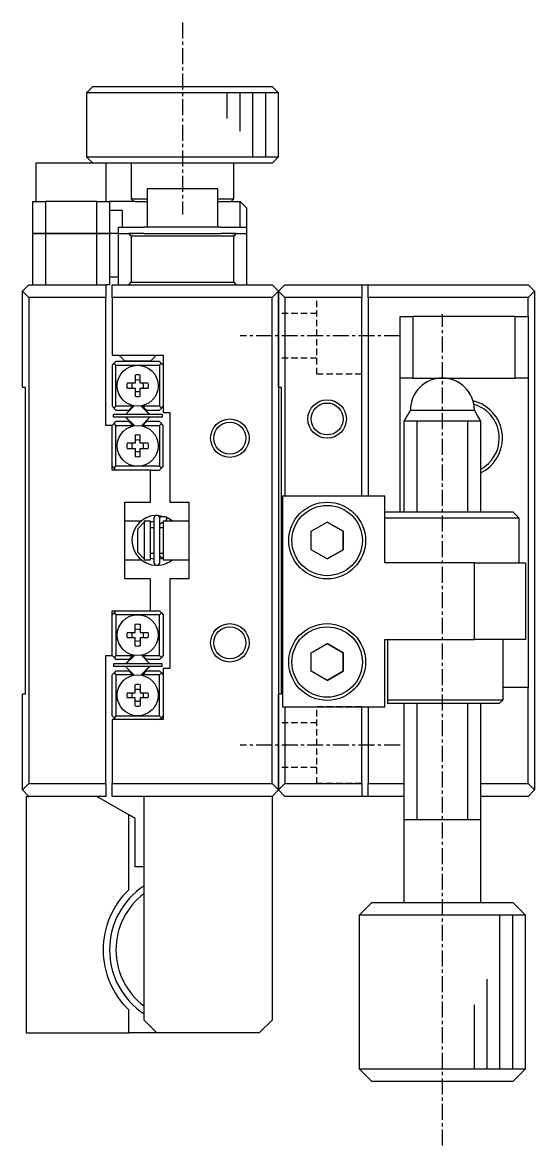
# Model space of a CAD drawing. Extents: x 10 to 352, y 10 to 221.
# Drawn here: x 24.1 to 64.1, y 81 to 168.8 of the extents above; entities that cross this region are included whole.
import ezdxf

# ---------------------------------------------------------------- set-up
doc = ezdxf.new("R2010")
doc.units = 0
doc.linetypes.add('CENTER', pattern=[2, 1.25, -0.25, 0.25, -0.25])
doc.linetypes.add('DASHED', pattern=[0.75, 0.5, -0.25])
doc.layers.get('0').update_dxf_attribs({"linetype": 'CONTINUOUS'})
doc.layers.add('CENTER', color=1, linetype='CENTER')

msp = doc.modelspace()

# ---------------------------------------------------------------- linework, layer by layer
at = {"color": 7, "linetype": 'CONTINUOUS'}
for p, q in [((29.634, 163.82), (29.134, 163.32)), ((44.134, 163.32), (29.134, 163.32)), ((29.134, 163.32), (29.134, 158.32)), ((29.634, 163.82), (43.634, 163.82)), ((43.634, 163.82), (43.634, 163.82)), ((44.134, 163.32), (43.634, 163.82)), ((44.134, 163.32), (44.134, 163.32)), ((44.134, 158.32), (44.134, 163.32)), ((29.134, 158.32), (44.134, 158.32)), ((29.134, 158.32), (29.634, 157.82)), ((43.634, 157.82), (44.134, 158.32)), ((30.684, 157.82), (25.184, 157.82)), ((25.184, 157.82), (25.184, 154.82)), ((43.634, 157.82), (30.684, 157.82)), ((32.634, 157.82), (30.684, 157.82)), ((30.684, 154.82), (30.684, 157.82)), ((40.634, 157.82), (32.634, 157.82)), ((40.634, 157.82), (32.634, 157.82)), ((32.634, 157.82), (32.634, 155.02)), ((43.634, 157.82), (40.634, 157.82)), ((40.634, 155.02), (40.634, 157.82)), ((39.384, 155.82), (33.884, 155.82)), ((33.884, 155.82), (33.884, 152.82)), ((39.384, 152.82), (39.384, 155.82)), ((24.934, 152.32), (24.934, 154.82)), ((24.934, 154.82), (25.934, 154.82)), ((25.934, 154.82), (25.934, 152.32)), ((29.934, 154.82), (25.934, 154.82)), ((29.934, 152.32), (29.934, 154.82)), ((29.934, 154.82), (30.934, 154.82)), ((30.934, 154.82), (30.934, 152.32)), ((32.934, 154.82), (30.934, 154.82)), ((32.634, 155.02), (33.884, 155.02)), ((32.634, 155.02), (32.834, 154.82)), ((32.934, 154.82), (33.884, 154.82)), ((39.384, 155.02), (40.634, 155.02)), ((39.384, 154.82), (41.134, 154.82)), ((40.434, 154.82), (40.634, 155.02)), ((41.134, 152.82), (41.134, 154.82)), ((41.134, 154.82), (41.634, 154.32)), ((31.934, 154.12), (30.934, 154.12)), ((31.934, 154.12), (31.934, 152.82)), ((41.634, 154.32), (41.634, 152.82)), ((31.634, 152.32), (31.634, 152.82)), ((31.634, 152.82), (33.634, 152.82)), ((39.634, 152.82), (33.634, 152.82)), ((39.634, 152.82), (41.634, 152.82)), ((41.634, 152.82), (41.634, 152.32)), ((25.934, 152.32), (24.934, 152.32)), ((24.934, 148.32), (24.934, 152.32)), ((24.934, 152.32), (25.934, 152.32)), ((25.934, 152.32), (29.934, 152.32)), ((25.934, 152.32), (25.934, 148.32)), ((29.934, 152.32), (25.934, 152.32)), ((30.934, 152.32), (29.934, 152.32)), ((29.934, 148.32), (29.934, 152.32)), ((29.934, 152.32), (30.934, 152.32)), ((30.934, 152.32), (30.934, 148.32)), ((31.634, 152.32), (30.934, 152.32)), ((31.634, 148.32), (31.634, 152.32)), ((31.634, 152.32), (32.434, 152.32)), ((32.634, 152.12), (32.434, 152.32)), ((32.434, 152.32), (32.762, 152.32)), ((32.762, 152.32), (32.434, 152.32)), ((40.634, 152.12), (32.634, 152.12)), ((32.634, 152.12), (32.634, 148.52)), ((33.634, 152.32), (32.762, 152.32)), ((33.634, 152.32), (39.634, 152.32)), ((40.506, 152.32), (39.634, 152.32)), ((40.506, 152.32), (40.834, 152.32)), ((40.834, 152.32), (40.506, 152.32)), ((40.834, 152.32), (40.634, 152.12)), ((40.634, 148.52), (40.634, 152.12)), ((40.834, 152.32), (41.634, 152.32)), ((41.634, 152.32), (41.634, 148.32)), ((31.634, 148.92), (30.934, 148.92)), ((32.434, 148.32), (32.634, 148.52)), ((32.634, 148.52), (40.634, 148.52)), ((40.634, 148.52), (40.834, 148.32)), ((24.134, 147.82), (24.634, 148.32)), ((24.134, 140.32), (24.134, 147.82)), ((24.634, 147.32), (24.134, 147.82)), ((24.634, 148.32), (30.634, 148.32)), ((30.934, 148.32), (30.634, 148.32)), ((30.634, 148.32), (30.634, 147.32)), ((31.134, 148.32), (43.634, 148.32)), ((31.134, 147.32), (31.134, 148.32)), ((44.134, 147.82), (43.634, 148.32)), ((43.634, 147.32), (44.134, 147.82)), ((44.134, 147.82), (44.634, 148.32)), ((44.134, 147.82), (44.134, 108.82)), ((44.134, 140.32), (44.134, 147.82)), ((44.634, 147.32), (44.134, 147.82)), ((44.634, 148.32), (50.634, 148.32)), ((50.634, 148.32), (50.634, 147.32)), ((50.634, 148.32), (51.134, 148.32)), ((51.134, 148.32), (63.634, 148.32)), ((51.134, 147.32), (51.134, 148.32)), ((64.134, 147.82), (63.634, 148.32)), ((63.634, 147.32), (64.134, 147.82)), ((64.134, 147.82), (64.134, 108.82)), ((24.634, 147.32), (24.634, 109.32)), ((30.634, 147.32), (24.634, 147.32)), ((30.634, 137.32), (30.634, 147.32)), ((31.134, 147.32), (31.134, 142.82)), ((43.634, 147.32), (31.134, 147.32)), ((43.634, 109.32), (43.634, 147.32)), ((44.634, 147.32), (44.634, 131.82)), ((50.634, 147.32), (44.634, 147.32)), ((50.634, 131.82), (50.634, 147.32)), ((63.634, 147.32), (51.134, 147.32)), ((51.134, 147.32), (51.134, 131.82)), ((63.634, 145.82), (63.634, 147.32)), ((53.634, 141.02), (53.634, 145.82)), ((53.634, 145.82), (54.634, 145.82)), ((54.634, 145.82), (54.634, 141.02)), ((62.634, 145.82), (54.634, 145.82)), ((62.634, 141.02), (62.634, 145.82)), ((62.634, 145.82), (63.634, 145.82)), ((63.634, 145.82), (63.634, 141.02)), ((31.134, 142.82), (35.134, 142.82)), ((31.284, 142.17), (31.434, 142.32)), ((34.834, 142.32), (31.434, 142.32)), ((31.653, 142.82), (31.884, 142.59)), ((31.884, 142.59), (32.134, 142.34)), ((34.134, 142.34), (32.134, 142.34)), ((34.134, 142.34), (34.384, 142.59)), ((34.384, 142.59), (34.615, 142.82)), ((34.834, 142.32), (34.984, 142.17)), ((35.134, 142.82), (35.134, 138.32)), ((31.284, 142.17), (31.134, 142.02)), ((31.134, 142.02), (31.134, 138.82)), ((31.434, 142.02), (31.284, 142.17)), ((31.434, 138.82), (31.434, 142.02)), ((31.434, 142.02), (33.134, 142.02)), ((33.134, 142.02), (34.834, 142.02)), ((34.984, 142.17), (34.834, 142.02)), ((34.834, 142.02), (34.834, 138.82)), ((35.134, 142.02), (34.984, 142.17)), ((32.934, 140.62), (32.308, 140.62)), ((32.934, 141.246), (32.934, 140.62)), ((33.334, 140.62), (33.334, 141.246)), ((33.96, 140.62), (33.334, 140.62)), ((54.634, 141.02), (53.634, 141.02)), ((53.634, 130.57), (53.634, 141.02)), ((54.634, 141.02), (62.634, 141.02)), ((63.634, 141.02), (62.634, 141.02)), ((63.634, 141.02), (63.634, 116.82)), ((24.134, 140.32), (24.334, 140.32)), ((24.334, 140.32), (24.334, 116.32)), ((32.308, 140.22), (32.934, 140.22)), ((32.934, 140.22), (32.934, 139.594)), ((33.334, 139.594), (33.334, 140.22)), ((33.334, 140.22), (33.96, 140.22)), ((44.134, 140.32), (44.334, 140.32)), ((44.334, 140.32), (44.334, 116.32)), ((31.134, 138.82), (31.284, 138.67)), ((31.284, 138.67), (31.434, 138.82)), ((32.735, 138.82), (31.434, 138.82)), ((32.849, 138.846), (32.232, 138.229)), ((32.735, 138.82), (32.435, 138.52)), ((32.776, 138.861), (32.735, 138.82)), ((33.647, 138.583), (33.389, 138.841)), ((34.036, 138.229), (33.419, 138.846)), ((33.533, 138.82), (33.492, 138.861)), ((34.834, 138.82), (33.533, 138.82)), ((33.833, 138.52), (33.533, 138.82)), ((34.834, 138.82), (34.984, 138.67)), ((34.984, 138.67), (35.134, 138.82)), ((31.234, 137.97), (31.234, 138.17)), ((35.034, 138.17), (31.234, 138.17)), ((35.034, 137.97), (31.234, 137.97)), ((31.434, 138.52), (31.284, 138.67)), ((31.434, 138.52), (32.435, 138.52)), ((32.232, 137.947), (32.879, 137.3)), ((32.232, 137.911), (32.849, 137.295)), ((33.419, 137.295), (34.036, 137.911)), ((34.036, 138.194), (33.647, 138.583)), ((33.833, 138.52), (34.834, 138.52)), ((34.984, 138.67), (34.834, 138.52)), ((35.034, 138.17), (35.034, 137.97)), ((35.134, 138.32), (35.634, 138.32)), ((35.634, 138.32), (35.634, 131.32)), ((54.184, 138.087), (53.934, 137.654)), ((54.434, 138.52), (54.184, 138.087)), ((54.434, 138.52), (56.911, 138.52)), ((56.911, 138.52), (59.434, 138.52)), ((59.684, 138.087), (59.434, 138.52)), ((59.934, 137.654), (59.684, 138.087)), ((31.134, 137.32), (30.634, 137.32)), ((31.284, 137.47), (31.134, 137.32)), ((31.134, 133.82), (31.134, 137.32)), ((31.284, 137.47), (31.434, 137.62)), ((31.434, 137.32), (31.284, 137.47)), ((32.435, 137.62), (31.434, 137.62)), ((31.434, 134.12), (31.434, 137.32)), ((31.434, 137.32), (32.735, 137.32)), ((32.435, 137.62), (32.735, 137.32)), ((32.735, 137.32), (32.776, 137.28)), ((33.492, 137.28), (33.533, 137.32)), ((33.533, 137.32), (33.833, 137.62)), ((33.533, 137.32), (34.834, 137.32)), ((34.834, 137.62), (33.833, 137.62)), ((34.834, 137.62), (34.984, 137.47)), ((34.984, 137.47), (34.834, 137.32)), ((34.834, 137.32), (34.834, 134.12)), ((35.134, 137.32), (34.984, 137.47)), ((35.134, 134.12), (35.134, 137.32)), ((56.907, 137.654), (53.934, 137.654)), ((53.934, 137.654), (53.934, 130.57)), ((59.934, 137.654), (56.907, 137.654)), ((59.934, 130.57), (59.934, 137.654)), ((32.934, 136.546), (32.934, 135.92)), ((33.334, 135.92), (33.334, 136.546)), ((32.934, 135.92), (32.308, 135.92)), ((32.308, 135.52), (32.934, 135.52)), ((32.934, 135.52), (32.934, 134.894)), ((33.96, 135.92), (33.334, 135.92)), ((33.334, 134.894), (33.334, 135.52)), ((33.334, 135.52), (33.96, 135.52)), ((31.134, 134.12), (31.284, 133.97)), ((34.134, 133.82), (31.134, 133.82)), ((31.284, 133.97), (31.434, 134.12)), ((31.434, 133.82), (31.284, 133.97)), ((33.134, 134.12), (31.434, 134.12)), ((34.834, 134.12), (33.134, 134.12)), ((34.134, 133.82), (34.834, 133.82)), ((34.134, 131.32), (34.134, 133.82)), ((34.834, 134.12), (34.984, 133.97)), ((34.984, 133.97), (34.834, 133.82)), ((34.984, 133.97), (35.134, 134.12)), ((44.434, 131.82), (44.434, 115.32)), ((44.434, 131.82), (52.434, 131.82)), ((52.434, 126.57), (52.434, 131.82)), ((32.134, 131.32), (34.134, 131.32)), ((32.134, 129.395), (32.134, 131.32)), ((35.634, 131.32), (37.134, 131.32)), ((37.134, 131.32), (37.134, 125.32)), ((34.405, 130.061), (34.405, 126.611)), ((35.419, 130.118), (34.66, 130.284)), ((34.856, 130.13), (34.845, 130.126)), ((34.855, 126.611), (34.855, 130.061)), ((34.89, 130.143), (34.856, 130.13)), ((34.924, 130.154), (34.89, 130.143)), ((34.958, 130.163), (34.924, 130.154)), ((34.993, 130.17), (34.958, 130.163)), ((35.028, 130.176), (34.993, 130.17)), ((35.064, 130.18), (35.028, 130.176)), ((35.1, 130.182), (35.064, 130.18)), ((35.135, 130.183), (35.1, 130.182)), ((35.171, 130.181), (35.135, 130.183)), ((35.206, 130.178), (35.171, 130.181)), ((35.242, 130.173), (35.206, 130.178)), ((35.277, 130.166), (35.242, 130.173)), ((35.312, 130.158), (35.277, 130.166)), ((35.346, 130.148), (35.312, 130.158)), ((35.419, 130.118), (35.32, 129.82)), ((35.38, 130.136), (35.346, 130.148)), ((35.371, 129.957), (35.364, 129.94)), ((35.378, 129.975), (35.371, 129.957)), ((35.384, 129.991), (35.378, 129.975)), ((35.411, 130.123), (35.38, 130.136)), ((35.39, 130.007), (35.384, 129.991)), ((35.395, 130.023), (35.39, 130.007)), ((35.4, 130.038), (35.395, 130.023)), ((35.404, 130.052), (35.4, 130.038)), ((35.408, 130.064), (35.404, 130.052)), ((35.41, 130.076), (35.408, 130.064)), ((35.409, 130.123), (35.412, 130.122)), ((35.892, 129.821), (35.41, 130.122)), ((35.413, 130.087), (35.41, 130.076)), ((35.412, 130.122), (35.414, 130.12)), ((35.414, 130.096), (35.413, 130.087)), ((35.414, 130.12), (35.415, 130.116)), ((35.415, 130.104), (35.414, 130.096)), ((35.415, 130.116), (35.415, 130.111)), ((35.415, 130.111), (35.415, 130.104)), ((35.443, 130.107), (35.419, 130.118)), ((52.434, 130.57), (62.434, 130.57)), ((62.934, 130.07), (52.434, 130.07)), ((62.934, 130.07), (62.434, 130.57)), ((62.934, 126.57), (62.934, 130.07)), ((33.368, 129.82), (32.134, 129.82)), ((32.134, 127.245), (32.134, 129.395)), ((33.134, 129.237), (33.634, 129.766)), ((33.134, 127.404), (33.134, 129.237)), ((33.634, 129.82), (33.634, 129.766)), ((34.134, 129.82), (33.634, 129.82)), ((33.634, 129.766), (33.634, 126.875)), ((34.134, 126.82), (34.134, 129.82)), ((34.134, 129.753), (34.405, 129.82)), ((34.405, 129.32), (34.134, 129.32)), ((34.855, 129.47), (34.856, 129.484)), ((34.855, 129.458), (34.855, 129.47)), ((35.134, 129.32), (34.855, 129.32)), ((34.856, 129.484), (34.858, 129.497)), ((34.858, 129.497), (34.86, 129.51)), ((34.86, 129.51), (34.863, 129.524)), ((34.863, 129.524), (34.867, 129.537)), ((34.867, 129.537), (34.871, 129.549)), ((34.871, 129.549), (34.875, 129.562)), ((34.875, 129.562), (34.881, 129.574)), ((34.881, 129.574), (34.887, 129.586)), ((34.887, 129.586), (34.893, 129.598)), ((34.893, 129.598), (34.9, 129.61)), ((34.9, 129.61), (34.908, 129.621)), ((34.908, 129.621), (34.916, 129.632)), ((34.916, 129.632), (34.925, 129.642)), ((34.925, 129.642), (34.934, 129.652)), ((34.934, 129.652), (34.944, 129.661)), ((34.944, 129.661), (34.954, 129.67)), ((34.954, 129.67), (34.964, 129.678)), ((34.964, 129.678), (34.975, 129.686)), ((34.975, 129.686), (34.987, 129.694)), ((34.987, 129.694), (34.998, 129.7)), ((34.998, 129.7), (35.01, 129.707)), ((35.01, 129.707), (35.023, 129.712)), ((35.023, 129.712), (35.035, 129.717)), ((35.035, 129.717), (35.048, 129.721)), ((35.048, 129.721), (35.061, 129.725)), ((35.061, 129.725), (35.075, 129.728)), ((35.075, 129.728), (35.088, 129.73)), ((35.088, 129.73), (35.102, 129.732)), ((35.102, 129.732), (35.115, 129.732)), ((35.115, 129.732), (35.129, 129.733)), ((35.129, 129.733), (35.134, 129.732)), ((35.134, 129.82), (35.134, 126.82)), ((37.134, 129.82), (35.134, 129.82)), ((35.318, 129.836), (35.31, 129.82)), ((35.326, 129.853), (35.318, 129.836)), ((35.334, 129.87), (35.326, 129.853)), ((35.342, 129.887), (35.334, 129.87)), ((35.349, 129.905), (35.342, 129.887)), ((35.357, 129.922), (35.349, 129.905)), ((35.364, 129.94), (35.357, 129.922)), ((46.684, 129.042), (47.934, 129.764)), ((47.934, 129.764), (49.184, 129.042)), ((49.184, 129.042), (47.934, 129.764)), ((46.684, 127.599), (46.684, 129.042)), ((49.184, 129.042), (49.184, 127.599)), ((49.184, 127.599), (49.184, 129.042)), ((33.634, 126.875), (33.134, 127.404)), ((34.134, 127.32), (34.405, 127.32)), ((34.855, 127.32), (35.134, 127.32)), ((47.934, 126.877), (46.684, 127.599)), ((49.184, 127.599), (47.934, 126.877)), ((47.934, 126.877), (49.184, 127.599)), ((32.134, 125.32), (32.134, 127.245)), ((32.134, 126.82), (33.405, 126.82)), ((33.406, 126.82), (33.406, 126.82)), ((33.406, 126.82), (33.406, 126.82)), ((33.634, 126.875), (33.634, 126.82)), ((33.634, 126.82), (34.134, 126.82)), ((34.405, 126.852), (34.134, 126.919)), ((34.855, 127.207), (34.855, 127.215)), ((34.856, 127.194), (34.855, 127.207)), ((35.134, 126.922), (34.855, 126.852)), ((34.857, 127.18), (34.856, 127.194)), ((34.859, 127.167), (34.857, 127.18)), ((34.862, 127.154), (34.859, 127.167)), ((34.865, 127.141), (34.862, 127.154)), ((34.869, 127.128), (34.865, 127.141)), ((34.873, 127.115), (34.869, 127.128)), ((34.878, 127.103), (34.873, 127.115)), ((34.884, 127.09), (34.878, 127.103)), ((34.891, 127.078), (34.884, 127.09)), ((34.897, 127.067), (34.891, 127.078)), ((34.905, 127.055), (34.897, 127.067)), ((34.913, 127.045), (34.905, 127.055)), ((34.921, 127.034), (34.913, 127.045)), ((34.93, 127.024), (34.921, 127.034)), ((34.94, 127.014), (34.93, 127.024)), ((34.95, 127.005), (34.94, 127.014)), ((34.96, 126.996), (34.95, 127.005)), ((34.971, 126.988), (34.96, 126.996)), ((34.983, 126.981), (34.971, 126.988)), ((34.994, 126.974), (34.983, 126.981)), ((35.006, 126.967), (34.994, 126.974)), ((35.019, 126.962), (35.006, 126.967)), ((35.031, 126.957), (35.019, 126.962)), ((35.044, 126.952), (35.031, 126.957)), ((35.057, 126.948), (35.044, 126.952)), ((35.07, 126.945), (35.057, 126.948)), ((35.084, 126.943), (35.07, 126.945)), ((35.097, 126.941), (35.084, 126.943)), ((35.111, 126.94), (35.097, 126.941)), ((35.125, 126.939), (35.111, 126.94)), ((35.134, 126.94), (35.125, 126.939)), ((35.134, 126.82), (37.134, 126.82)), ((35.348, 126.525), (35.35, 126.526)), ((35.35, 126.526), (35.351, 126.526)), ((35.351, 126.526), (35.354, 126.527)), ((35.354, 126.527), (35.359, 126.529)), ((35.359, 126.529), (35.362, 126.53)), ((35.362, 126.53), (35.365, 126.531)), ((35.365, 126.531), (35.411, 126.549)), ((35.406, 126.549), (35.409, 126.549)), ((35.409, 126.549), (35.409, 126.55)), ((35.411, 126.549), (35.409, 126.549)), ((35.411, 126.55), (35.432, 126.56)), ((35.412, 126.55), (35.411, 126.549)), ((59.434, 126.57), (52.434, 126.57)), ((59.434, 120.57), (59.434, 126.57)), ((59.434, 126.57), (63.434, 126.57)), ((63.434, 126.57), (63.434, 120.57)), ((34.134, 125.32), (32.134, 125.32)), ((34.134, 122.82), (34.134, 125.32)), ((35.634, 125.32), (35.634, 118.32)), ((37.134, 125.32), (35.634, 125.32)), ((31.134, 122.82), (34.134, 122.82)), ((31.134, 119.32), (31.134, 122.82)), ((31.134, 122.52), (31.284, 122.67)), ((31.434, 122.82), (31.284, 122.67)), ((31.284, 122.67), (31.434, 122.52)), ((31.434, 122.52), (31.434, 119.32)), ((33.134, 122.52), (31.434, 122.52)), ((34.834, 122.52), (33.134, 122.52)), ((34.134, 122.82), (34.834, 122.82)), ((34.984, 122.67), (34.834, 122.82)), ((34.834, 122.52), (34.984, 122.67)), ((34.834, 119.32), (34.834, 122.52)), ((34.984, 122.67), (35.134, 122.52)), ((35.134, 122.52), (35.134, 119.32)), ((32.934, 121.12), (32.934, 121.746)), ((33.334, 121.746), (33.334, 121.12)), ((32.308, 121.12), (32.934, 121.12)), ((32.934, 120.72), (32.308, 120.72)), ((32.934, 120.094), (32.934, 120.72)), ((33.334, 121.12), (33.96, 121.12)), ((33.334, 120.72), (33.334, 120.094)), ((33.96, 120.72), (33.334, 120.72)), ((52.434, 120.57), (59.434, 120.57)), ((52.434, 115.32), (52.434, 120.57)), ((52.684, 115.87), (52.684, 120.57)), ((63.434, 120.57), (59.434, 120.57)), ((61.684, 115.87), (61.684, 120.57)), ((46.684, 119.542), (47.934, 120.264)), ((46.684, 118.099), (46.684, 119.542)), ((47.934, 120.264), (49.184, 119.542)), ((49.184, 119.542), (47.934, 120.264)), ((49.184, 119.542), (49.184, 118.099)), ((49.184, 118.099), (49.184, 119.542)), ((30.634, 119.32), (31.134, 119.32)), ((30.634, 109.32), (30.634, 119.32)), ((31.284, 119.17), (31.134, 119.32)), ((35.034, 118.67), (31.234, 118.67)), ((31.234, 118.67), (31.234, 118.47)), ((31.434, 119.32), (31.284, 119.17)), ((31.284, 119.17), (31.434, 119.02)), ((31.434, 119.32), (32.735, 119.32)), ((32.435, 119.02), (31.434, 119.02)), ((32.849, 119.346), (32.232, 118.729)), ((32.232, 118.694), (32.879, 119.341)), ((32.435, 119.02), (32.735, 119.32)), ((32.735, 119.32), (32.776, 119.361)), ((34.036, 118.729), (33.419, 119.346)), ((33.492, 119.361), (33.533, 119.32)), ((33.533, 119.32), (34.834, 119.32)), ((33.533, 119.32), (33.833, 119.02)), ((34.834, 119.02), (33.833, 119.02)), ((34.984, 119.17), (34.834, 119.32)), ((34.834, 119.02), (34.984, 119.17)), ((35.134, 119.32), (34.984, 119.17)), ((35.034, 118.47), (35.034, 118.67)), ((31.134, 117.82), (31.284, 117.97)), ((31.134, 114.62), (31.134, 117.82)), ((35.034, 118.47), (31.234, 118.47)), ((31.434, 118.12), (31.284, 117.97)), ((31.284, 117.97), (31.434, 117.82)), ((31.434, 118.12), (32.435, 118.12)), ((31.434, 117.82), (31.434, 114.62)), ((32.735, 117.82), (31.434, 117.82)), ((32.232, 118.411), (32.849, 117.795)), ((32.735, 117.82), (32.435, 118.12)), ((32.776, 117.78), (32.735, 117.82)), ((33.647, 118.058), (33.389, 117.8)), ((33.419, 117.795), (34.036, 118.411)), ((33.533, 117.82), (33.492, 117.78)), ((33.833, 118.12), (33.533, 117.82)), ((34.834, 117.82), (33.533, 117.82)), ((34.036, 118.447), (33.647, 118.058)), ((33.833, 118.12), (34.834, 118.12)), ((34.984, 117.97), (34.834, 118.12)), ((34.834, 117.82), (34.984, 117.97)), ((34.834, 114.62), (34.834, 117.82)), ((34.984, 117.97), (35.134, 117.82)), ((35.634, 118.32), (35.134, 118.32)), ((35.134, 118.32), (35.134, 114.32)), ((47.934, 117.377), (46.684, 118.099)), ((49.184, 118.099), (47.934, 117.377)), ((47.934, 117.377), (49.184, 118.099)), ((32.934, 116.42), (32.934, 117.046)), ((33.334, 117.046), (33.334, 116.42)), ((63.634, 116.82), (61.684, 116.82)), ((63.634, 109.32), (63.634, 116.82)), ((24.134, 108.82), (24.134, 116.32)), ((24.334, 116.32), (24.134, 116.32)), ((32.308, 116.42), (32.934, 116.42)), ((32.934, 116.02), (32.308, 116.02)), ((32.934, 115.394), (32.934, 116.02)), ((33.334, 116.42), (33.96, 116.42)), ((33.96, 116.02), (33.334, 116.02)), ((33.334, 116.02), (33.334, 115.394)), ((44.134, 108.82), (44.134, 116.32)), ((44.334, 116.32), (44.134, 116.32)), ((44.434, 115.32), (52.434, 115.32)), ((44.634, 115.32), (44.634, 109.32)), ((50.634, 109.32), (50.634, 115.32)), ((51.134, 115.32), (51.134, 109.32)), ((52.684, 115.87), (61.684, 115.87)), ((52.684, 115.57), (52.684, 115.87)), ((61.384, 115.57), (52.684, 115.57)), ((53.934, 115.57), (53.934, 106.52)), ((59.934, 106.52), (59.934, 115.57)), ((61.384, 115.57), (61.684, 115.87)), ((31.284, 114.47), (31.134, 114.62)), ((31.134, 114.32), (31.134, 109.32)), ((35.134, 114.32), (31.134, 114.32)), ((31.434, 114.62), (31.284, 114.47)), ((31.284, 114.47), (31.434, 114.32)), ((31.434, 114.62), (33.134, 114.62)), ((33.134, 114.62), (34.834, 114.62)), ((34.984, 114.47), (34.834, 114.62)), ((34.834, 114.32), (34.984, 114.47)), ((35.134, 114.62), (34.984, 114.47)), ((24.134, 108.82), (24.634, 109.32)), ((24.634, 109.32), (30.634, 109.32)), ((30.634, 109.32), (30.634, 108.32)), ((31.134, 109.32), (43.634, 109.32)), ((31.134, 108.32), (31.134, 109.32)), ((44.134, 108.82), (43.634, 109.32)), ((44.134, 108.82), (44.634, 109.32)), ((44.634, 109.32), (50.634, 109.32)), ((50.634, 109.32), (50.634, 108.32)), ((51.134, 109.32), (53.934, 109.32)), ((51.134, 108.32), (51.134, 109.32)), ((59.934, 109.32), (63.634, 109.32)), ((64.134, 108.82), (63.634, 109.32)), ((24.634, 108.32), (24.134, 108.82)), ((24.434, 108.32), (24.434, 89.82)), ((24.434, 108.32), (24.634, 108.32)), ((30.634, 108.32), (24.634, 108.32)), ((32.434, 106.877), (29.934, 108.32)), ((43.634, 108.32), (31.134, 108.32)), ((33.634, 90.82), (33.634, 108.32)), ((43.634, 108.32), (44.134, 108.82)), ((43.634, 108.32), (43.634, 90.82)), ((44.634, 108.32), (44.134, 108.82)), ((50.634, 108.32), (44.634, 108.32)), ((51.134, 108.32), (50.634, 108.32)), ((53.934, 108.32), (51.134, 108.32)), ((63.634, 108.32), (59.934, 108.32)), ((63.634, 108.32), (64.134, 108.82)), ((32.434, 101.011), (32.434, 106.877)), ((32.934, 106.588), (32.434, 106.877)), ((32.934, 102.82), (32.934, 106.588)), ((53.934, 106.525), (53.934, 106.52)), ((53.934, 106.52), (56.807, 106.52)), ((53.934, 106.52), (53.934, 100.02)), ((53.934, 106.52), (53.934, 106.515)), ((56.807, 106.52), (56.934, 106.52)), ((56.934, 106.52), (57.007, 106.52)), ((57.007, 106.52), (59.934, 106.52)), ((59.934, 106.52), (59.934, 106.525)), ((59.934, 100.02), (59.934, 106.52)), ((59.934, 106.515), (59.934, 106.52)), ((33.634, 102.82), (32.934, 102.82)), ((51.434, 100.02), (50.434, 99.02)), ((51.434, 100.02), (56.884, 100.02)), ((56.884, 100.02), (62.434, 100.02)), ((63.434, 99.02), (62.434, 100.02)), ((56.875, 99.02), (50.434, 99.02)), ((50.434, 99.02), (50.434, 87.02)), ((63.434, 99.02), (56.875, 99.02)), ((63.434, 87.02), (63.434, 99.02)), ((32.434, 89.82), (32.434, 91.63)), ((33.634, 90.82), (34.634, 89.82)), ((42.634, 89.82), (43.634, 90.82)), ((24.434, 89.82), (32.434, 89.82)), ((34.634, 89.82), (32.434, 89.82)), ((42.634, 89.82), (34.634, 89.82)), ((50.434, 87.02), (63.434, 87.02)), ((50.434, 87.02), (51.434, 86.02)), ((62.434, 86.02), (63.434, 87.02)), ((62.434, 86.02), (51.434, 86.02))]:
    msp.add_line(p, q, dxfattribs=at)
at = {"color": 3, "linetype": 'CONTINUOUS'}
for p, q in [((40.134, 161.32), (40.134, 163.32)), ((41.134, 160.32), (41.134, 163.32)), ((42.134, 158.32), (42.134, 163.32)), ((43.134, 158.32), (43.134, 163.32)), ((54.934, 137.654), (54.934, 130.57)), ((58.934, 130.57), (58.934, 137.654)), ((54.934, 115.57), (54.934, 106.52)), ((58.934, 106.52), (58.934, 115.57)), ((61.434, 87.02), (61.434, 99.02)), ((62.434, 87.02), (62.434, 99.02)), ((60.434, 87.02), (60.434, 94.02)), ((59.434, 87.02), (59.434, 92.02))]:
    msp.add_line(p, q, dxfattribs=at)
at = {"color": 3, "linetype": 'DASHED'}
for p, q in [((47.134, 141.32), (47.134, 147.32)), ((50.634, 147.32), (47.134, 147.32)), ((47.134, 146.07), (44.134, 146.07)), ((47.134, 142.57), (44.134, 142.57)), ((50.634, 141.32), (47.134, 141.32)), ((47.134, 109.32), (47.134, 115.32)), ((50.634, 115.32), (47.134, 115.32)), ((47.134, 114.07), (44.134, 114.07)), ((47.134, 110.57), (44.134, 110.57)), ((50.634, 109.32), (47.134, 109.32))]:
    msp.add_line(p, q, dxfattribs=at)
at = {"color": 7, "linetype": 'CONTINUOUS'}
for centre, radius in [((33.134, 140.42), 1.6), ((47.934, 137.82), 1.25), ((33.134, 135.72), 1.6), ((40.334, 136.32), 1.25), ((47.934, 128.32), 3), ((47.934, 128.32), 2.75), ((33.134, 120.92), 1.6), ((40.334, 120.32), 1.25), ((47.934, 118.82), 3), ((47.934, 118.82), 2.75), ((33.134, 116.22), 1.6)]:
    msp.add_circle(centre, radius, dxfattribs=at)
at = {"color": 3, "linetype": 'CONTINUOUS'}
for centre in [(47.934, 137.82), (40.334, 136.32), (40.334, 120.32)]:
    msp.add_circle(centre, 1.5, dxfattribs=at)
at = {"color": 7, "linetype": 'CONTINUOUS'}
for centre, radius, start, end in [((33.134, 140.42), 0.85, 166.39104, 193.60896), ((33.134, 140.42), 0.459, 154.18608, 205.81392), ((33.134, 140.42), 0.85, 76.39104, 103.60896), ((33.134, 140.42), 0.459, 64.18608, 115.81392), ((33.134, 140.42), 0.459, 334.18608, 25.81392), ((33.134, 140.42), 0.85, 346.39104, 13.60896), ((56.934, 138.52), 2.5, 90, 180), ((56.934, 138.52), 2.5, 0, 90), ((33.134, 140.42), 0.459, 244.18608, 295.81392), ((33.134, 140.42), 0.85, 256.39104, 283.60896), ((58.634, 136.32), 3, 0, 76.61407), ((58.634, 136.32), 2.75, 0, 73.94628), ((32.374, 138.088), 0.2, 135, 155.69388), ((32.374, 138.053), 0.2, 204.30612, 225), ((32.374, 138.088), 0.2, 216.04272, 225), ((33.894, 138.088), 0.2, 24.30612, 45), ((33.894, 138.053), 0.2, 36.04272, 45), ((33.894, 138.053), 0.2, 315, 335.69388), ((33.134, 135.72), 0.85, 76.39104, 103.60896), ((33.134, 135.72), 0.459, 64.18608, 115.81392), ((58.634, 136.32), 2.75, 298.21148, 0), ((58.634, 136.32), 3, 295.67929, 0), ((33.134, 135.72), 0.85, 166.39104, 193.60896), ((33.134, 135.72), 0.459, 154.18608, 205.81392), ((33.134, 135.72), 0.459, 244.18608, 295.81392), ((33.134, 135.72), 0.459, 334.18608, 25.81392), ((33.134, 135.72), 0.85, 346.39104, 13.60896), ((33.134, 135.72), 0.85, 256.39104, 283.60896), ((34.63, 128.336), 1.949, 90.74726, 269.15743), ((34.63, 130.061), 0.225, 0, 180), ((34.63, 126.611), 0.225, 180, 0), ((34.628, 128.342), 1.955, 270.93643, 308.86788), ((33.134, 120.92), 0.85, 76.39104, 103.60896), ((33.134, 120.92), 0.459, 64.18608, 115.81392), ((33.134, 120.92), 0.85, 166.39104, 193.60896), ((33.134, 120.92), 0.459, 154.18608, 205.81392), ((33.134, 120.92), 0.459, 244.18608, 295.81392), ((33.134, 120.92), 0.459, 334.18608, 25.81392), ((33.134, 120.92), 0.85, 346.39104, 13.60896), ((33.134, 120.92), 0.85, 256.39104, 283.60896), ((32.374, 118.588), 0.2, 135, 155.69388), ((32.374, 118.553), 0.2, 135, 143.95728), ((33.894, 118.588), 0.2, 24.30612, 45), ((32.374, 118.553), 0.2, 204.30612, 225), ((33.894, 118.553), 0.2, 315, 335.69388), ((33.894, 118.588), 0.2, 315, 323.95728), ((33.134, 116.22), 0.85, 76.39104, 103.60896), ((33.134, 116.22), 0.85, 166.39104, 193.60896), ((33.134, 116.22), 0.459, 154.18608, 205.81392), ((33.134, 116.22), 0.459, 64.18608, 115.81392), ((33.134, 116.22), 0.459, 334.18608, 25.81392), ((33.134, 116.22), 0.85, 346.39104, 13.60896), ((33.134, 116.22), 0.459, 244.18608, 295.81392), ((33.134, 116.22), 0.85, 256.39104, 283.60896), ((36.934, 96.32), 6.5, 133.81306, 226.18694), ((36.934, 96.32), 6, 123.36701, 236.63299), ((36.934, 96.32), 5.5, 126.8699, 233.1301)]:
    msp.add_arc(centre, radius, start, end, dxfattribs=at)
at = {"layer": 'CENTER', "color": 1, "linetype": 'CENTER'}
for p, q in [((36.634, 168.82), (36.634, 153.82)), ((56.934, 81.02), (56.934, 146.02)), ((53.634, 144.32), (41.134, 144.32)), ((53.634, 112.32), (41.134, 112.32))]:
    msp.add_line(p, q, dxfattribs=at)

doc.saveas('drawing.dxf')
